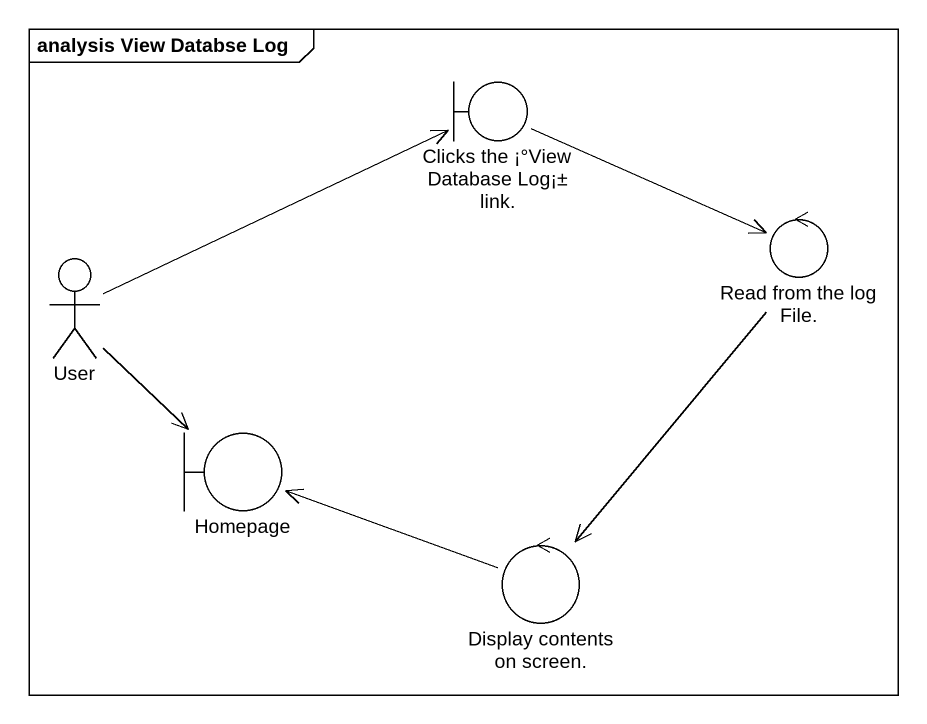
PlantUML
@startuml
mainframe analysis View Databse Log
boundary "Clicks the ¡°View Database Log¡± link." as Clicks_the_View_Database
actor User
control "Read from the log File." as Read_from_the_log_File
boundary Homepage
control "Display contents on screen." as Display_contents_on_screen
Clicks_the_View_Database -right-> Read_from_the_log_File
User -right-> Clicks_the_View_Database
User --> Homepage
Read_from_the_log_File --> Display_contents_on_screen
Display_contents_on_screen -left-> Homepage
@enduml
